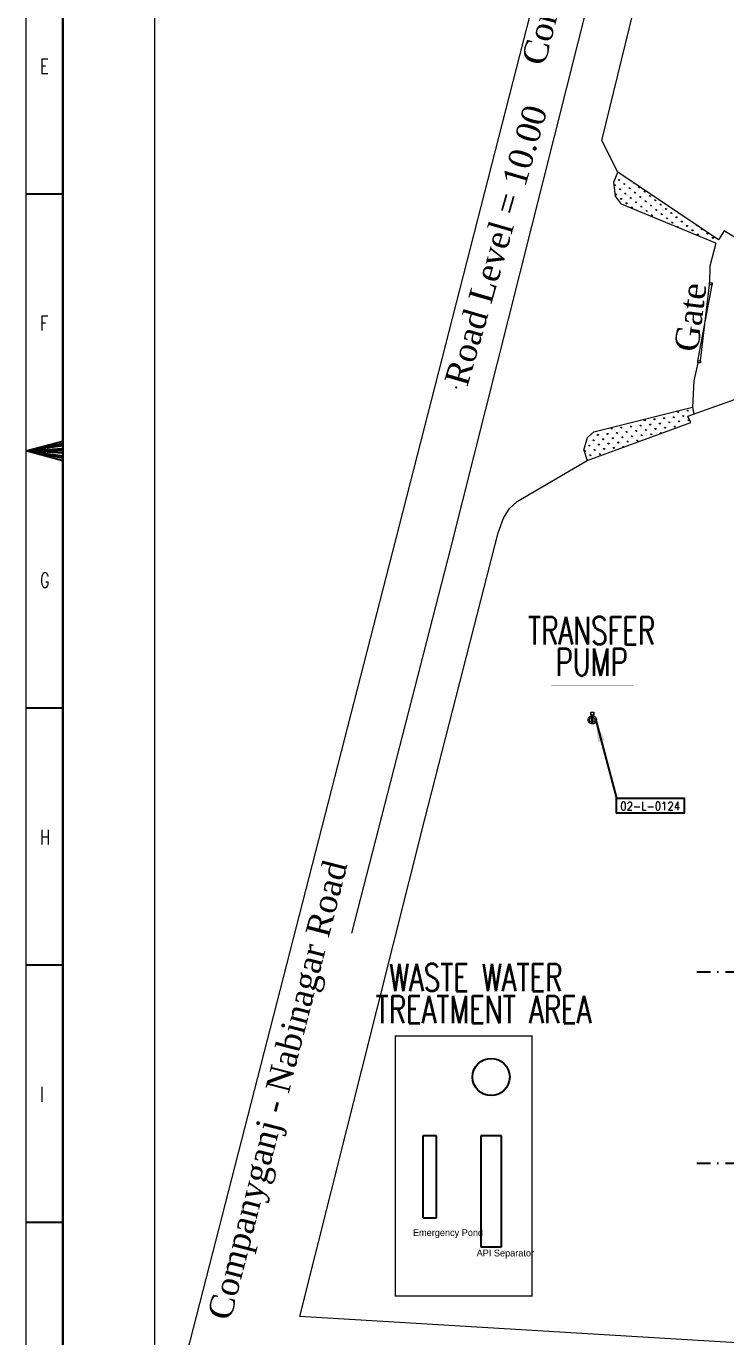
# Model space of a CAD drawing. Header units: inches. Extents: x 295136 to 296247, y 2627183 to 2627409.
# Drawn here: x 295135.6 to 295186.8, y 2627231.4 to 2627327.3 of the extents above; entities that cross this region are included whole.
import ezdxf
from ezdxf.enums import TextEntityAlignment as Align

# ---------------------------------------------------------------- set-up
doc = ezdxf.new("R2010")
doc.units = ezdxf.units.IN
doc.header["$MEASUREMENT"] = 0
doc.linetypes.add('DASHDOT', pattern=[1, 0.5, -0.25, 0, -0.25])
doc.linetypes.add('DIVIDE', pattern=[1.25, 0.5, -0.25, 0, -0.25, 0, -0.25])
for name, color, linetype in [('_Auto', 7, 'Continuous'), ('Garden', 100, 'Continuous'), ('Layer 1', 7, 'Continuous'), ('Layout', 6, 'Continuous'), ('Layout_Text', 7, 'Continuous'), ('Outer_2', 7, 'Continuous'), ('Pucca Road', 202, 'Continuous'), ('REV.D CLOUD', 2, 'Continuous'), ('水专业修改', 7, 'Continuous')]:
    doc.layers.add(name, color=color, linetype=linetype)
doc.layers.add('Boundary Wall', color=10, linetype='Continuous', lineweight=30)
doc.styles.add('HZTXT', font='txt_qlt.shx', dxfattribs={"width": 0.7, "bigfont": 'hztxt.shx'})
doc.styles.add('TEG BORDER', font='txt_qlt.shx', dxfattribs={"width": 0.7, "bigfont": 'hztxt.shx'})
doc.styles.add('TR', font='times.ttf')
doc.dimstyles.new('ISO-25', dxfattribs={"dimtxt": 2.5, "dimasz": 2.5, "dimexe": 1.25, "dimexo": 0.625, "dimtad": 1, "dimtxsty": 'HZTXT', "dimcen": 2.5, "dimclrd": 256, "dimclre": 256, "dimclrt": 256, "dimadec": 4, "dimazin": 0, "dimtfac": 1, "dimtmove": 0, "dimatfit": 3, "dimfxl": 1, "dimlwd": -1, "dimlwe": -1, "dimarcsym": 0})

# ---------------------------------------------------------------- blocks, each defined once
blk = doc.blocks.new('DOT-1', base_point=(100, 100))
blk.add_point((100, 100))
blk = doc.blocks.new('Shed Light (Normal)')
at = {"layer": 'Layer 1', "color": 1, "lineweight": 5}
for points in [[(0.113, -0.008), (0.111, 0.019), (0.105, 0.044), (0.091, 0.065), (0.075, 0.085), (0.053, 0.1), (0.028, 0.11), (0.003, 0.114), (-0.024, 0.112), (-0.049, 0.104), (-0.07, 0.09), (-0.089, 0.072), (-0.104, 0.05), (-0.112, 0.025), (-0.115, 0)], [(0.113, 0), (0.11, 0.025), (0.101, 0.049), (0.088, 0.07), (0.07, 0.089), (0.048, 0.102), (0.025, 0.11), (-0.002, 0.114), (-0.027, 0.11), (-0.05, 0.102), (-0.072, 0.089), (-0.09, 0.07), (-0.104, 0.049), (-0.112, 0.025), (-0.115, 0), (-0.112, -0.026), (-0.104, -0.05), (-0.09, -0.071), (-0.072, -0.09), (-0.05, -0.103), (-0.027, -0.111), (-0.002, -0.115), (0.025, -0.111), (0.048, -0.103), (0.07, -0.09), (0.088, -0.071), (0.101, -0.05), (0.11, -0.026), (0.113, 0)], [(-0.115, 0), (-0.112, -0.026), (-0.104, -0.051), (-0.089, -0.075), (-0.069, -0.091), (-0.045, -0.105), (-0.02, -0.113)], [(0.075, 0), (0.073, 0.019), (0.065, 0.039), (0.053, 0.054), (0.036, 0.065), (0.018, 0.074), (-0.002, 0.075), (-0.02, 0.074), (-0.039, 0.065), (-0.055, 0.054), (-0.067, 0.039), (-0.075, 0.019), (-0.077, 0), (-0.075, -0.02), (-0.067, -0.038), (-0.055, -0.055), (-0.039, -0.066), (-0.02, -0.073), (-0.002, -0.076), (0.018, -0.073), (0.036, -0.066), (0.053, -0.055), (0.065, -0.038), (0.073, -0.02), (0.075, 0)], [(-0.02, 0.037), (-0.02, -0.133)], [(0.018, -0.133), (-0.02, -0.133), (-0.02, 0.037)], [(0.018, -0.133), (0.018, 0.037), (0.018, -0.121), (0.018, -0.133), (-0.02, -0.133)], [(-0.02, 0.037), (0.018, 0.037)], [(-0.02, 0.037), (0.018, 0.037)], [(-0.044, -0.21), (-0.044, -0.133), (0.041, -0.133), (0.041, -0.21)], [(-0.044, -0.133), (-0.044, -0.21)], [(0.041, -0.133), (-0.044, -0.133)], [(-0.044, -0.21), (0.041, -0.21)], [(-0.044, -0.21), (0.041, -0.21)], [(0.026, -0.111), (0.018, -0.113), (-0.02, -0.113)], [(0.026, -0.111), (0.048, -0.103), (0.07, -0.09), (0.086, -0.073), (0.1, -0.053), (0.108, -0.031), (0.113, -0.008)], [(0.041, -0.21), (0.041, -0.133)]]:
    blk.add_lwpolyline(points, dxfattribs=at)
blk = doc.blocks.new('240 BORDER A2')
at = {"linetype": 'Continuous'}
blk.add_line((5, 415), (5, 5), dxfattribs=at)
for p, q in [((0, 245), (5, 245)), ((5, 210), (0, 210)), ((1.25, 210), (3.75, 210)), ((0, 175), (5, 175)), ((0, 140), (5, 140)), ((0, 105), (5, 105))]:
    blk.add_line(p, q)
at = {"color": 5, "lineweight": 15}
blk.add_lwpolyline([(0, 420), (594, 420), (594, 0), (0, 0)], close=True, dxfattribs=at)
blk.add_lwpolyline([(5, 415), (589, 415), (589, 5), (5, 5)], close=True)
blk.add_lwpolyline([(0, 210), (5, 211.34), (5, 208.66), (0, 210), (5, 211), (5, 210.67), (0, 210), (5, 210.33), (5, 209.67), (0, 210), (5, 209.33), (5, 209), (0, 210)])
at = {"char_height": 2, "width": 2, "attachment_point": 1, "style": 'TEG BORDER'}
for s, insert in [('E', (1.91, 263.39)), ('F', (1.91, 228.39)), ('G', (1.91, 193.39)), ('H', (1.91, 158.39)), ('I', (1.91, 123.39))]:
    blk.add_mtext(s, dxfattribs=dict(at, insert=insert))

msp = doc.modelspace()

# ---------------------------------------------------------------- hatches: boundary and pattern name
at = {"layer": 'Garden', "lineweight": 20, "ltscale": 200}
h = msp.add_hatch(dxfattribs=at)
h.set_pattern_fill('GRASS', color=252, scale=0.5, angle=6.134935, style=0)
h.set_pattern_definition([(96.134935224, (-108.2073, 561.94205), (-0.38931294724, 0.313744209473), [0.09375, -0.6133567815]), (51.134935224, (-108.2073, 561.94205), (-0.389312947345, 0.31374420956), [0.09375, -0.40625]), (141.134935224, (-108.2073, 561.94205), (-0.31374420956, -0.389312947345), [0.09375, -0.40625])])
h.paths.add_polyline_path([(295186.0421, 2627311.3993), (295186.2413, 2627311.6377), (295178.8698, 2627316.5765), (295178.8141, 2627316.4537), (295178.578, 2627315.8562), (295178.7107, 2627314.8318), (295179.1514, 2627314.2358)])
h.paths.add_polyline_path([(295177.1285, 2627297.5951), (295176.665, 2627297.1822), (295176.3888, 2627296.2505), (295176.6214, 2627295.5128), (295184.2192, 2627298.2945), (295183.9868, 2627298.7352), (295184.4401, 2627298.8984), (295184.34, 2627299.3937)])
h.paths.add_polyline_path([(295185.9123, 2627311.3848), (295186.3088, 2627311.4377), (295186.2929, 2627311.5566), (295185.8964, 2627311.5037)], flags=9)
h.paths.add_polyline_path([(295178.6748, 2627316.3744), (295179.0052, 2627316.4185), (295178.9893, 2627316.5374), (295178.6589, 2627316.4933)], flags=25)
h.paths.add_polyline_path([(295178.4387, 2627315.7769), (295178.7691, 2627315.821), (295178.7533, 2627315.94), (295178.4228, 2627315.8959)], flags=9)
h.paths.add_polyline_path([(295178.5714, 2627314.7525), (295178.9018, 2627314.7966), (295178.8859, 2627314.9155), (295178.5555, 2627314.8714)], flags=9)
h.paths.add_polyline_path([(295179.0121, 2627314.1565), (295179.3425, 2627314.2006), (295179.3266, 2627314.3196), (295178.9962, 2627314.2755)], flags=25)
h.paths.add_polyline_path([(295185.9028, 2627311.32), (295186.0746, 2627311.3429), (295186.0587, 2627311.4618), (295185.8869, 2627311.4389)], flags=9)
h.paths.add_polyline_path([(295186.102, 2627311.5584), (295186.2738, 2627311.5813), (295186.2579, 2627311.7003), (295186.0861, 2627311.6774)], flags=9)
h.paths.add_polyline_path([(295176.9892, 2627297.5158), (295177.3196, 2627297.5599), (295177.3037, 2627297.6788), (295176.9733, 2627297.6347)], flags=25)
h.paths.add_polyline_path([(295176.5257, 2627297.1029), (295176.8561, 2627297.147), (295176.8403, 2627297.2659), (295176.5099, 2627297.2218)], flags=25)
h.paths.add_polyline_path([(295176.2495, 2627296.1712), (295176.5799, 2627296.2152), (295176.5641, 2627296.3342), (295176.2337, 2627296.2901)], flags=9)
h.paths.add_polyline_path([(295176.4822, 2627295.4334), (295176.654, 2627295.4564), (295176.6381, 2627295.5753), (295176.4663, 2627295.5524)], flags=9)
h.paths.add_polyline_path([(295184.2007, 2627299.3144), (295184.3725, 2627299.3373), (295184.3566, 2627299.4563), (295184.1848, 2627299.4333)], flags=9)

# ---------------------------------------------------------------- linework, layer by layer
at = {"layer": '_Auto', "color": 7, "linetype": 'Continuous'}
msp.add_lwpolyline([(295178.7826, 2627270.8156), (295183.7216, 2627270.8156), (295183.7216, 2627269.718), (295178.7826, 2627269.718)], close=True, dxfattribs=at)
at = {"layer": 'Boundary Wall', "color": 252, "lineweight": 20, "ltscale": 200}
for p, q in [((295186.6494, 2627312.2914), (295186.2413, 2627311.6377)), ((295190.3943, 2627309.9552), (295186.6494, 2627312.2914))]:
    msp.add_line(p, q, dxfattribs=at)
for points in [[(295177.6964, 2627318.9034), (295191.8927, 2627376.8524), (295231.6518, 2627373.6208), (295231.9146, 2627375.5597), (295296.8227, 2627368.2675), (295296.9488, 2627369.7866), (295384.4082, 2627364.9856)], [(295186.2413, 2627311.6377), (295178.8698, 2627316.5765), (295177.6964, 2627318.9034)], [(295179.1514, 2627314.2358), (295178.7107, 2627314.8318), (295178.578, 2627315.8562), (295178.8141, 2627316.4537), (295178.8698, 2627316.5765)], [(295186.0421, 2627311.3993), (295179.1514, 2627314.2358)], [(295186.0421, 2627311.3993), (295185.6007, 2627309.702), (295185.5681, 2627308.4941)], [(295184.7202, 2627302.6456), (295184.4349, 2627301.3212), (295184.34, 2627299.3937)], [(295371.103, 2627219.4029), (295307.6658, 2627223.6731), (295307.6796, 2627224.0125), (295201.7329, 2627230.143), (295155.6027, 2627232.9321), (295164.7611, 2627269.2928), (295170.1128, 2627290.2083), (295170.5077, 2627291.279), (295170.9492, 2627292.0077), (295171.4994, 2627292.519), (295171.7543, 2627292.665), (295176.6214, 2627295.5128), (295184.2192, 2627298.2945), (295183.9868, 2627298.7352), (295188.7779, 2627300.46)], [(295176.3888, 2627296.2505), (295176.665, 2627297.1822), (295177.1285, 2627297.5951), (295184.34, 2627299.3937), (295184.4437, 2627298.8806)], [(295176.3888, 2627296.2505), (295176.6214, 2627295.5128)]]:
    msp.add_lwpolyline(points, dxfattribs=at)
at = {"layer": 'Boundary Wall', "color": 252, "lineweight": 20}
for points in [[(295185.5681, 2627308.4941), (295185.7616, 2627308.4941), (295185.7616, 2627308.3479), (295185.5681, 2627308.3479)], [(295184.7202, 2627302.7917), (295184.9137, 2627302.7917), (295184.9137, 2627302.6456), (295184.7202, 2627302.6456)]]:
    msp.add_lwpolyline(points, close=True, dxfattribs=at)
for points in [[(295184.7202, 2627302.7917), (295185.7616, 2627308.3479)], [(295184.9137, 2627302.7917), (295185.5681, 2627308.3479)]]:
    msp.add_lwpolyline(points, dxfattribs=at)
at = {"layer": 'Layout', "color": 3, "linetype": 'DASHDOT', "ltscale": 2}
for p, q in [((295184.6478, 2627258.1321), (295198.1576, 2627258.1321)), ((295184.6478, 2627244.1321), (295198.1576, 2627244.1321))]:
    msp.add_line(p, q, dxfattribs=at)
at = {"layer": 'Layout', "const_width": 0.001}
for points in [[(295174.0027, 2627279.0321), (295174.0027, 2627274.0321), (295180.0027, 2627274.0321), (295180.0027, 2627279.0321), (295174.0027, 2627279.0321)], [(295180.4027, 2627234.1321), (295180.4027, 2627268.1321), (295202.4027, 2627268.1321), (295202.4027, 2627234.1321), (295180.4027, 2627234.1321)]]:
    msp.add_lwpolyline(points, dxfattribs=at)
at = {"layer": 'Layout', "linetype": 'DIVIDE', "ltscale": 2, "const_width": 0.1}
msp.add_lwpolyline([(295162.6027, 2627234.4321), (295172.6027, 2627234.4321), (295172.6027, 2627253.4321), (295162.6027, 2627253.4321)], close=True, dxfattribs=at)
at = {"layer": 'Outer_2', "color": 252, "lineweight": 20}
msp.add_lwpolyline([(295144.9918, 2627395.2258), (295387.6094, 2627395.2258), (295387.6094, 2627199.212), (295144.9918, 2627199.212)], close=True, dxfattribs=at)
at = {"layer": 'Pucca Road', "color": 252, "lineweight": 20}
for p, q in [((295166.6492, 2627289.1057), (295188.8153, 2627377.105)), ((295159.4107, 2627260.9458), (295166.6492, 2627289.1057))]:
    msp.add_line(p, q, dxfattribs=at)
msp.add_lwpolyline([(295185.1814, 2627377.8601), (295162.6309, 2627289.7963), (295146.1614, 2627225.6192)], dxfattribs=at)
at = {"layer": '水专业修改'}
for p, q in [((295165.6014, 2627246.1321), (295164.6014, 2627246.1321)), ((295164.6014, 2627246.1321), (295164.6014, 2627240.1321)), ((295165.6014, 2627240.1321), (295165.6014, 2627246.1321)), ((295168.8527, 2627246.1321), (295168.8527, 2627238.0321)), ((295170.3527, 2627246.1321), (295168.8527, 2627246.1321)), ((295170.3527, 2627238.0321), (295170.3527, 2627246.1321)), ((295164.6014, 2627240.1321), (295165.6014, 2627240.1321)), ((295168.8527, 2627238.0321), (295170.3527, 2627238.0321))]:
    msp.add_line(p, q, dxfattribs=at)
msp.add_circle((295169.6027, 2627250.4321), 1.36, dxfattribs=at)

# ---------------------------------------------------------------- block references
at = {"xscale": 0.53690472, "yscale": 0.53690472, "zscale": 0.53690472}
msp.add_blockref('240 BORDER A2', (295135.5937, 2627183.4571), dxfattribs=at)
at = {"xscale": -2.6177, "yscale": 2.6177, "zscale": 2.6177, "rotation": 180}
msp.add_blockref('Shed Light (Normal)', (295177.0043, 2627276.5454), dxfattribs=at)
at = {"layer": 'Layout_Text', "color": 252, "lineweight": 20, "xscale": 421.0519087915355, "yscale": 421.0519087915355, "zscale": 421.0519087915355, "rotation": 6.134935223768277}
msp.add_blockref('DOT-1', (295167.0409, 2627300.8438), dxfattribs=at)

# ---------------------------------------------------------------- texts
at = {"layer": '_Auto', "color": 7, "style": 'HZTXT', "width": 0.9}
msp.add_text('02-L-0124', height=0.6, dxfattribs=at).set_placement((295179.0511, 2627269.9402))
at = {"layer": 'Layout', "color": 0, "style": 'HZTXT', "width": 0.7}
for s, p in [('TRANSFER', (295176.9486, 2627282.0642)), ('PUMP', (295176.9486, 2627279.7724)), ('WASTE WATER ', (295168.9674, 2627256.7149)), ('TREATMENT AREA', (295169.0438, 2627254.3658))]:
    msp.add_text(s, height=2, dxfattribs=at).set_placement(p, align=Align.CENTER)
at = {"layer": 'Layout_Text', "color": 252, "lineweight": 20, "style": 'TR'}
for p in [(295173.5122, 2627324.2837), (295150.5303, 2627232.5589)]:
    msp.add_text('Companyganj - Nabinagar Road', height=1.761168, rotation=75.607984, dxfattribs=at).set_placement(p)
for s, height, rotation, p in [('Road Level = 10.00', 1.761168, 73.856078, (295167.0119, 2627301.0778)), ('Gate', 1.76117, 82.735912, (295183.8599, 2627303.4925))]:
    msp.add_text(s, height=height, rotation=rotation, dxfattribs=at).set_placement(p, align=Align.MIDDLE_LEFT)
at = {"layer": '水专业修改', "char_height": 0.5, "attachment_point": 1}
for s, insert, width in [('Emergency Pond', (295163.8853, 2627239.3085), 5.169443), ('API Separator', (295168.5438, 2627237.818), 4.454306)]:
    msp.add_mtext(s, dxfattribs=dict(at, insert=insert, width=width))

# ---------------------------------------------------------------- leaders
at = {"layer": 'REV.D CLOUD', "color": 136}
msp.add_leader([(295177.2781, 2627276.4312), (295178.7826, 2627270.8156)], dimstyle='ISO-25', override={"dimasz": 1.5, "dimgap": 0.625, "dimtad": 0, "dimclrd": 136}, dxfattribs=at)

doc.saveas('drawing.dxf')
